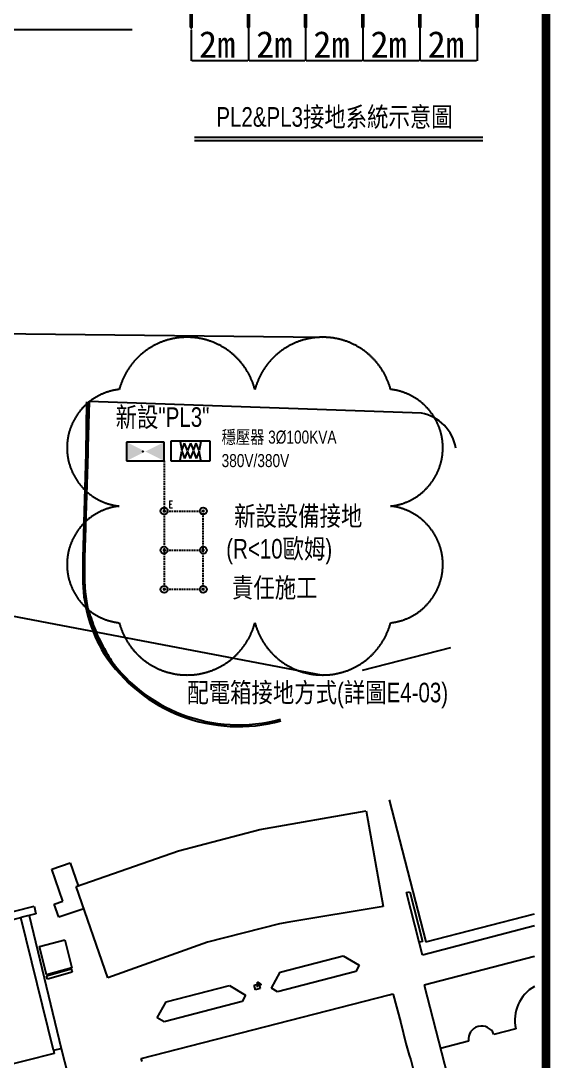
# Model space of a CAD drawing. Extents: x 71210 to 87171, y -11349 to 219.
# Drawn here: x 85144 to 87171, y -7276 to -3291 of the extents above; entities that cross this region are included whole.
import ezdxf
from ezdxf.enums import TextEntityAlignment as Align

# ---------------------------------------------------------------- set-up
doc = ezdxf.new("R2010")
doc.units = 0
doc.linetypes.add('HIDDEN', pattern=[9.525, 6.35, -3.175])
for name, color, linetype in [('L-燈具圖', 7, 'Continuous'), ('圖框', 7, 'Continuous'), ('建築', 7, 'Continuous'), ('接地線', 3, 'HIDDEN'), ('文字', 6, 'Continuous'), ('既設管線', 1, 'HIDDEN'), ('電氣設備', 161, 'Continuous')]:
    doc.layers.add(name, color=color, linetype=linetype)
doc.styles.add('AE', font='romans.shx', dxfattribs={"bigfont": 'chineset.shx'})
doc.styles.add('ED_TEXT', font='ROMANS', dxfattribs={"width": 0.8, "bigfont": 'LCHINA'})
doc.styles.add('新細明體', font='')
doc.styles.get('新細明體').set_extended_font_data('新細明體')

# ---------------------------------------------------------------- blocks, each defined once
blk = doc.blocks.new('GN04D2D')
at = {"color": 0, "linetype": 'ByBlock'}
for p, q in [((-300, 300), (-300, 0)), ((300, 300), (-300, 300)), ((300, 0), (300, 300)), ((-300, 0), (300, 0))]:
    blk.add_line(p, q, dxfattribs=at)
blk.add_point((41, 151), dxfattribs=at)
for points in [[(-300, 0), (-300, 300), (0, 150)], [(300, 0), (300, 300), (0, 150)]]:
    blk.add_solid(points, dxfattribs=at)
at = {"color": 0, "linetype": 'ByBlock', "style": 'AE', "flags": 1}
blk.add_attdef('KENCAD', (0, 0), '', height=1, dxfattribs=at)
blk = doc.blocks.new('GF07D2D')
at = {"color": 0, "linetype": 'ByBlock'}
for p, q in [((-588, 509), (-504, 9)), ((-504, 9), (-338, 424)), ((-171, 9), (-338, 424)), ((-4, 424), (-171, 9)), ((-4, 424), (162, 9)), ((162, 9), (329, 424)), ((496, 9), (329, 424)), ((579, 509), (496, 9)), ((-588, -541), (-504, -41)), ((-504, -41), (-338, -456)), ((-171, -41), (-338, -456)), ((-4, -456), (-171, -41)), ((-4, -456), (162, -41)), ((162, -41), (329, -456)), ((496, -41), (329, -456)), ((579, -541), (496, -41))]:
    blk.add_line(p, q, dxfattribs=at)
at = {"color": 0, "linetype": 'ByBlock', "style": 'AE', "flags": 1}
blk.add_attdef('KENCAD', (0, 0), '', height=1, dxfattribs=at)

msp = doc.modelspace()

# ---------------------------------------------------------------- linework, layer by layer
at = {"ltscale": 1000}
msp.add_line((85571.1, -3324.9), (85049.7, -3324.9), dxfattribs=at)
at = {"linetype": 'ByBlock'}
for p, q in [((85718.3, -4900.4, 18.9), (85718.3, -4976, 18.9)), ((85869.5, -4900.4, 18.9), (85718.3, -4900.4, 18.9)), ((85869.5, -4976, 18.9), (85869.5, -4900.4, 18.9)), ((85718.3, -4976, 18.9), (85869.5, -4976, 18.9))]:
    msp.add_line(p, q, dxfattribs=at)
at = {"color": 7, "linetype": 'Continuous', "elevation": 51.2}
for points in [[(86050.2, -6982.7), (86065.2, -6982.7), (86050.2, -6972.7)], [(86050.2, -6992.7), (86050.2, -6972.7)]]:
    msp.add_lwpolyline(points, dxfattribs=at)
at = {"layer": 'L-燈具圖', "lineweight": 0}
for points in [[(85797, -3137.5, 13.9, 13.9, 0), (85797, -3315.1, 13.9, 0.139, 0), (85797, -3324.9, 0.139, 0.139, 0)], [(86015.9, -3137.5, 13.9, 13.9, 0), (86015.9, -3315.1, 13.9, 0.139, 0), (86015.9, -3324.9, 0.139, 0.139, 0)], [(86234.8, -3137.5, 13.9, 13.9, 0), (86234.8, -3315.1, 13.9, 0.139, 0), (86234.8, -3324.9, 0.139, 0.139, 0)], [(86453.7, -3137.5, 13.9, 13.9, 0), (86453.7, -3315.1, 13.9, 0.139, 0), (86453.7, -3324.9, 0.139, 0.139, 0)], [(86672.6, -3137.5, 13.9, 13.9, 0), (86672.6, -3315.1, 13.9, 0.139, 0), (86672.6, -3324.9, 0.139, 0.139, 0)], [(86891.5, -3137.5, 13.9, 13.9, 0), (86891.5, -3315.1, 13.9, 0.139, 0), (86891.5, -3324.9, 0.139, 0.139, 0)]]:
    msp.add_lwpolyline(points, format="xyseb", dxfattribs=at)
at = {"layer": 'L-燈具圖'}
for points, const_width in [([(85690.9, -4976.7, -1), (85694.8, -4976.7, -1)], 3.87), ([(85692.9, -5165.6, -1), (85692.9, -5171.4, -1)], 5.8), ([(85842.9, -5165.6, -1), (85842.9, -5171.4, -1)], 5.8), ([(85692.9, -5315.6, -1), (85692.9, -5321.4, -1)], 5.8), ([(85842.9, -5315.6, -1), (85842.9, -5321.4, -1)], 5.8), ([(85692.9, -5465.6, -1), (85692.9, -5471.4, -1)], 5.8), ([(85842.9, -5465.6, -1), (85842.9, -5471.4, -1)], 5.8)]:
    msp.add_lwpolyline(points, format="xyb", close=True, dxfattribs=dict(at, const_width=const_width))
for centre in [(85692.9, -5168.5), (85842.9, -5168.5), (85692.9, -5318.5), (85842.9, -5318.5), (85692.9, -5468.5), (85842.9, -5468.5)]:
    msp.add_circle(centre, 13.5, dxfattribs=at)
at = {"layer": '圖框', "const_width": 32.6}
msp.add_lwpolyline([(87154.9, 202.6), (87154.9, -11332.3), (71266.1, -11332.3), (71266.1, 202.6)], close=True, dxfattribs=at)
at = {"layer": '建築', "ltscale": 1000}
for p, q in [((85406.3, -4749.1, -17.5), (85391.8, -5231.4, -17.5)), ((85395.3, -4750.5, -17.5), (85393.6, -4946.6, -17.5)), ((85402.3, -4750.6, -17.5), (85400.6, -4946.8, -17.5)), ((85401, -4952.3, -17.5), (85406.3, -4749.1, -17.5)), ((86677.9, -4793.3, -17.5), (85406.3, -4749.1, -17.5)), ((85393.6, -4946.6, -17.5), (85381.5, -5348.3, -17.5)), ((85400.6, -4946.8, -17.5), (85388.5, -5348.4, -17.5)), ((85391.8, -5231.4, -17.5), (85388.5, -5348.4, -17.5)), ((85381.5, -5348.3, -17.5), (85381.5, -5443.4, -17.5)), ((85388.5, -5348.4, -17.5), (85388.5, -5443.3, -17.5)), ((85388.5, -5348.4, -17.5), (85388.5, -5443.4, -17.5)), ((86453.2, -5778.1, -17.5), (86790.3, -5691.8, -17.5)), ((86554.6, -6274.6, 71.7), (86695.6, -6818.3, 71.7)), ((86059.8, -6388.8, 86.5), (86466.7, -6316.9, 86.5)), ((86466.7, -6316.9, 86.5), (86532.2, -6683, 86.5)), ((85748.3, -6469.8, 86.5), (86059.8, -6388.8, 86.5)), ((85356.2, -6606.9, 86.5), (85748.3, -6469.8, 86.5)), ((85262.8, -6541, 76.3), (85333.4, -6516.5, 76.3)), ((85333.4, -6516.5, 76.3), (85364, -6604.1, 76.3)), ((85305.3, -6662.6, 76.3), (85262.8, -6541, 76.3)), ((85478.1, -6956.3, 86.5), (85356.2, -6606.9, 86.5)), ((86620.8, -6629.7, 42.2), (86633.2, -6627.3, 42.2)), ((86670.1, -6820.5, 42.2), (86620.8, -6629.7, 42.2)), ((86633.2, -6627.3, 42.2), (86682.2, -6817.8, 42.2)), ((84643.2, -6822.2, 167.3), (85194.8, -6681.7, 167.3)), ((85194.8, -6681.7, 167.3), (85202, -6711.6, 167.3)), ((85272.2, -6674, 76.3), (85305.3, -6662.6, 76.3)), ((85289.7, -6724.9, 76.3), (85272.2, -6674, 76.3)), ((85385.8, -6691.9, 76.3), (85289.7, -6724.9, 76.3)), ((86532.2, -6683, 86.5), (86170.4, -6743.3, 86.5)), ((84649.4, -6848.4, 167.3), (85144.5, -6725.8, 167.3)), ((85202, -6711.6, 167.3), (85144.5, -6725.8, 167.3)), ((85269.3, -7233.8, 171.7), (85144.5, -6725.8, 171.7)), ((85175.7, -6718.1, 74.9), (85298.9, -7226.8, 74.9)), ((86695.6, -6818.3, 71.7), (87110.9, -6711, 71.7)), ((86134.6, -6749.4, 86.5), (85858.6, -6820.2, 86.5)), ((86170.4, -6743.3, 86.5), (86134.6, -6749.4, 86.5)), ((87110.9, -6758.1, 48.2), (86681.9, -6869.8, 48.2)), ((85216, -6836.8, 131.8), (85312.9, -6811.3, 131.8)), ((85312.9, -6811.3, 131.8), (85340, -6918.8, 131.8)), ((85243.2, -6945.5, 131.8), (85216, -6836.8, 131.8)), ((85858.6, -6820.2, 86.5), (85478.1, -6956.3, 86.5)), ((86682.2, -6817.8, 42.2), (86670.1, -6820.5, 42.2)), ((86681.9, -6869.8, 48.2), (86670.1, -6820.5, 48.2)), ((86137, -6934.7, 39.8), (86379.1, -6871.9, 39.8)), ((86379.1, -6871.9, 39.8), (86439.8, -6908.4, 39.8)), ((87110.9, -6874.8, 43), (86689, -6984.9, 43)), ((85242.6, -6948.5, 42.2), (85337.4, -6922.1, 42.2)), ((85340, -6918.8, 131.8), (85243.2, -6945.5, 131.8)), ((85337.4, -6922.1, 42.2), (85341, -6935.5, 42.2)), ((86426.7, -6932.6, 39.8), (86126.8, -7010.7, 39.8)), ((86439.8, -6908.4, 39.8), (86426.7, -6932.6, 39.8)), ((85246.2, -6961.7, 42.2), (85242.6, -6948.5, 42.2)), ((85341, -6935.5, 42.2), (85246.2, -6961.7, 42.2)), ((86103.6, -6995.8, 39.8), (86137, -6934.7, 39.8)), ((85701.2, -7048.6, 40.1), (85942.8, -6985.8, 40.1)), ((85942.8, -6985.8, 40.1), (86004.5, -7022.6, 40.1)), ((86037.8, -6985.4, 34.1), (86055.5, -6980.2, 34.1)), ((86043.3, -7002.8, 34.1), (86037.8, -6985.4, 34.1)), ((86060.4, -6998.1, 34.1), (86043.3, -7002.8, 34.1)), ((86055.5, -6980.2, 34.1), (86060.4, -6998.1, 34.1)), ((86126.8, -7010.7, 39.8), (86103.6, -6995.8, 39.8)), ((86689, -6984.9, 43), (86816.4, -7482.2, 43)), ((85605.4, -7266, 33.9), (86554.6, -7021.3, 33.9)), ((85666.1, -7109.4, 40.1), (85701.2, -7048.6, 40.1)), ((85991.5, -7047, 40.1), (85693.6, -7125, 40.1)), ((86004.5, -7022.6, 40.1), (85991.5, -7047, 40.1)), ((86554.6, -7021.3, 33.9), (86569.2, -7017.5, 33.9)), ((86569.2, -7017.5, 33.9), (86570, -7020.8, 33.9)), ((86570, -7020.8, 49.1), (86599.9, -7128.5, 49.1)), ((85693.6, -7125, 40.1), (85666.1, -7109.4, 40.1)), ((86599.9, -7128.5, 49.1), (86619.1, -7207.6, 49.1)), ((87039.3, -7151.5, 43.5), (86956, -7173.5, 43.5)), ((86619.1, -7207.6, 50.4), (86631.8, -7253.1, 50.4)), ((86858.5, -7199.2, 43.5), (86751.2, -7227.5, 43.5)), ((85272.6, -7247, 171.7), (84770.9, -7372.5, 171.7)), ((85269.3, -7233.8, 119.3), (85298.9, -7226.8, 119.3)), ((85269.3, -7233.8, 171.7), (85272.6, -7247, 171.7)), ((85298.9, -7226.8, 119.3), (85347.3, -7417.8, 119.3)), ((86631.8, -7253.1, 50.4), (86637.5, -7270.7, 50.4)), ((85608.3, -7277.2, 33.9), (85605.4, -7266, 33.9)), ((86637.5, -7270.7, 49.1), (86649.6, -7316.3, 49.1))]:
    msp.add_line(p, q, dxfattribs=at)
for centre, radius, start, end in [((86647.2, -4955.3, -17.5), 164.9, 9.47, 79.2781), ((85953.5, -5419.9, -17.5), 572.5, 182.356, 210.9362), ((85953.5, -5419.9, -17.5), 565.5, 182.356, 210.9362), ((86002.8, -5426.3, -17.5), 614.5, 181.5826, 187.9756), ((85608.1, -5481.6, -17.5), 216, 187.9759, 198.7581), ((87936.1, -4691, -17.5), 2674.6, 198.7581, 200.4422), ((85682.2, -5531.1, -17.5), 269.2, 200.4422, 205.7436), ((86304.5, -5231, -17.5), 960.1, 205.7436, 209.9704), ((85978.7, -5378.9, -17.5), 615.6, 213.0026, 285.2317), ((85978.7, -5378.9, -17.5), 608.6, 213.0026, 285.2317), ((86268.6, -5251.8, -17.5), 918.6, 209.9704, 214.2916), ((85815.8, -5542.6, -17.5), 380.9, 216.5199, 224.6235), ((85759.4, -5606, -17.5), 296.3, 223.5609, 229.9154), ((89113.3, -1620.9, -17.5), 5505, 229.9154, 230.5036), ((87187.2, -7119.8, 43.5), 151.2, 120.3055, 192.0851), ((86908.7, -7191.9, 43.5), 50.7, 21.3482, 188.1968)]:
    msp.add_arc(centre, radius, start, end, dxfattribs=at)
at = {"layer": '接地線'}
for p, q in [((85692.9, -4976.7), (85692.9, -5168.5)), ((85692.9, -5168.5), (85842.9, -5168.5)), ((85692.9, -5168.5), (85692.9, -5468.5)), ((85842.9, -5468.5), (85842.9, -5168.5)), ((85692.9, -5318.5), (85842.9, -5318.5)), ((85692.9, -5468.5), (85842.9, -5468.5))]:
    msp.add_line(p, q, dxfattribs=at)
at = {"layer": '文字'}
msp.add_lwpolyline([(85809.2, -3749.3), (86912.7, -3749.3)], dxfattribs=at)
at = {"layer": '既設管線', "ltscale": 1000}
for p, q in [((85797, -3325.5), (85797, -3444.6)), ((86015.9, -3320.6), (86015.9, -3444.6)), ((86015.9, -3325.5), (86015.9, -3444.6)), ((86234.8, -3320.6), (86234.8, -3444.6)), ((86234.8, -3325.5), (86234.8, -3444.6)), ((86453.7, -3320.6), (86453.7, -3444.6)), ((86453.7, -3325.5), (86453.7, -3444.6)), ((86672.6, -3320.6), (86672.6, -3444.6)), ((86672.6, -3325.5), (86672.6, -3444.6)), ((86891.5, -3320.6), (86891.5, -3444.6)), ((85799.5, -3443.3), (86013.4, -3443.3)), ((86018.4, -3443.3), (86232.3, -3443.3)), ((86237.3, -3443.3), (86451.2, -3443.3)), ((86456.2, -3443.3), (86670.1, -3443.3)), ((86675.1, -3443.3), (86889, -3443.3)), ((82681.9, -4462.1), (86300.5, -4502.9, 7.8)), ((82681.9, -5109), (86300.5, -5796.7, 7.8))]:
    msp.add_line(p, q, dxfattribs=at)
at = {"layer": '既設管線', "ltscale": 1000, "elevation": 7.8}
msp.add_lwpolyline([(85521.2, -4702.9, 0.895041), (85521.2, -5149.8, 0.895041), (85521.2, -5596.7, 0.769965), (86040.7, -5596.7, 0.769965), (86560.2, -5596.7, 0.895041), (86560.2, -5149.8, 0.895041), (86560.2, -4702.9, 0.769965), (86040.7, -4702.9, 0.769965), (85521.2, -4702.9, 0.769965)], format="xyb", dxfattribs=at)
at = {"layer": '既設管線', "ltscale": 1000}
for points in [[(85799.5, -3442.9), (85799.5, -3443.7), (85797, -3443.3)], [(86013.4, -3442.9), (86013.4, -3443.7), (86015.9, -3443.3)], [(86018.4, -3442.9), (86018.4, -3443.7), (86015.9, -3443.3)], [(86232.3, -3442.9), (86232.3, -3443.7), (86234.8, -3443.3)], [(86237.3, -3442.9), (86237.3, -3443.7), (86234.8, -3443.3)], [(86451.2, -3442.9), (86451.2, -3443.7), (86453.7, -3443.3)], [(86456.2, -3442.9), (86456.2, -3443.7), (86453.7, -3443.3)], [(86670.1, -3442.9), (86670.1, -3443.7), (86672.6, -3443.3)], [(86675.1, -3442.9), (86675.1, -3443.7), (86672.6, -3443.3)], [(86889, -3442.9), (86889, -3443.7), (86891.5, -3443.3)]]:
    msp.add_solid(points, dxfattribs=at)
at = {"layer": '電氣設備', "ltscale": 1000}
msp.add_lwpolyline([(85809.2, -3737), (86912.7, -3737)], dxfattribs=at)

# ---------------------------------------------------------------- block references
at = {"layer": '電氣設備', "ltscale": 1000, "xscale": 0.2399999999906868, "yscale": 0.2399999999906868, "zscale": 2, "rotation": 180}
msp.add_blockref('GN04D2D', (85620.9, -4904.7), dxfattribs=at)
at = {"layer": '電氣設備', "ltscale": 1000, "xscale": 0.06720000000000001, "yscale": 0.06720000000000001, "zscale": 0.672}
msp.add_blockref('GF07D2D', (85794.2, -4936.9), dxfattribs=at)

# ---------------------------------------------------------------- texts
at = {"ltscale": 1000}
for p in [(85826.4, -3432.4), (86045.3, -3432.4), (86264.2, -3432.4), (86483.1, -3432.4), (86702, -3432.4)]:
    msp.add_text('2m', height=102.14, dxfattribs=at).set_placement(p)
at = {"layer": 'L-燈具圖', "linetype": 'Continuous', "style": 'ED_TEXT', "width": 0.8}
msp.add_text('E', height=27, dxfattribs=at).set_placement((85709.8, -5155.9, 2085.9))
at = {"layer": '文字', "style": '新細明體', "width": 0.8}
for s, height, p in [(' PL2&PL3接地系統示意圖', 75, (85871.2, -3696.4)), ('新設"PL3"', 75, (85507.4, -4846.2, -5.9)), ('穩壓器 3%%C100KVA', 50, (85913.1, -4910.4, -19.6)), ('380V/380V', 50, (85913.1, -5000.4, -19.6)), ('配電箱接地方式(詳圖E4-03)', 75, (85782.1, -5901.3))]:
    msp.add_text(s, height=height, dxfattribs=at).set_placement(p)
for s, p in [('新設設備接地', (86452, -5225.2, -94)), ('(R<10歐姆)', (86336.6, -5350.7, -94)), ('責任施工', (86280.3, -5499.6, -94))]:
    msp.add_text(s, height=75, dxfattribs=at).set_placement(p, align=Align.RIGHT)

doc.saveas('drawing.dxf')
